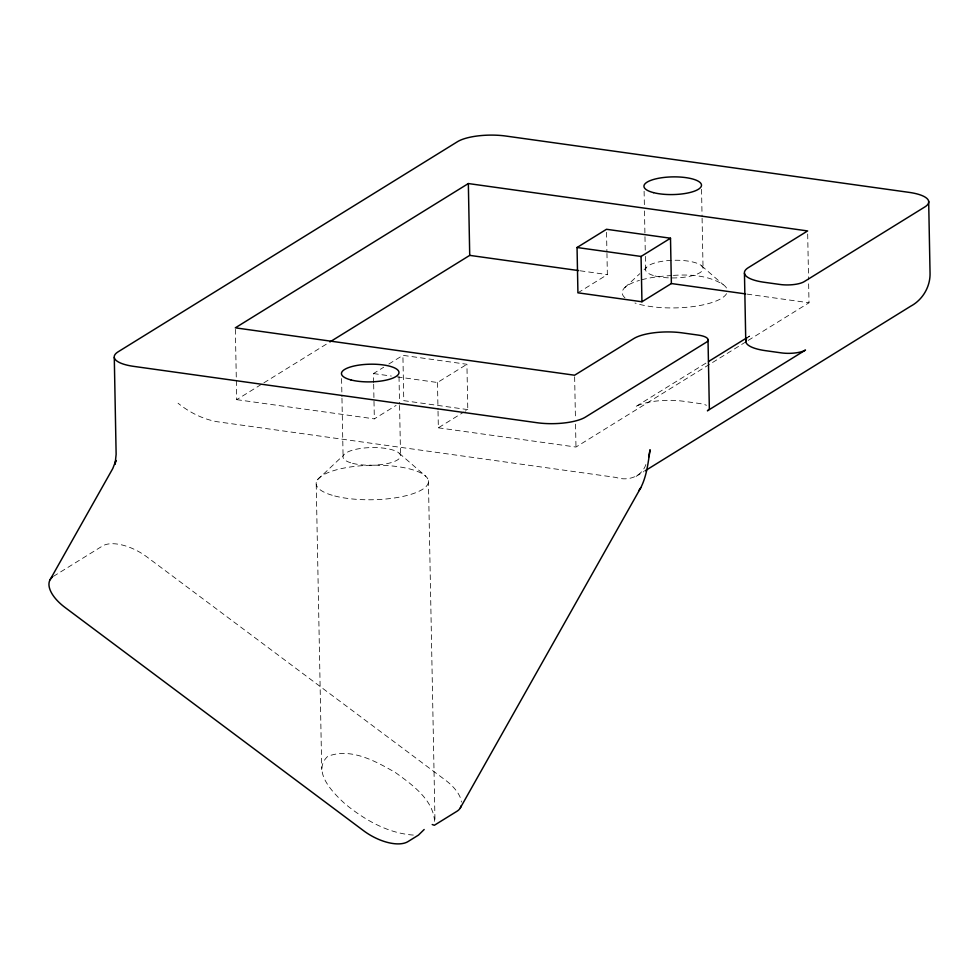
<?xml version="1.0" encoding="UTF-8"?>
<svg xmlns="http://www.w3.org/2000/svg" width="979" height="979" viewBox="0 0 979 979"><rect width="100%" height="100%" fill="white"/><g stroke="black" fill="none" stroke-linecap="round" stroke-linejoin="round"><path stroke-width="0.73" stroke-dasharray="4.89 3.67" d="M413.346 835.075C387.843 833.288 364.506 819.827 345.097 803.894C333.484 793.271 311.518 771.513 327.696 756.388C350.861 747.271 375.752 761.258 395.565 772.651C412.269 784.803 434.003 800.027 434.664 822.678M645.883 464.511C641.673 476.944 627.698 481.374 615.962 477.434L217.619 421.79C203.081 419.318 189.473 412.453 178.056 403.226M317.404 479.832L343.702 455.051M624.859 287.557L639.801 273.679M644.084 269.714L646.213 267.732M235.352 329.36L236.71 399.652L262.592 383.621M263.889 382.826L328.614 342.748M373.648 382.63L373.464 373.562L383.707 367.223M388.822 364.053L402.907 355.34L466.922 364.286L467.791 409.601L465.233 411.18M53.368 576.398L102.428 546.025A35.954 17.438 29.4 0 1 146.826 556.867L445.359 780.104A35.954 17.438 29.4 0 1 461.415 802.058M236.71 399.652L374.333 418.877L396.091 405.416M577.928 292.819L607.359 274.597L606.956 253.451M397.29 376.891L437.478 382.508L466.922 364.286M438.029 411.204L438.347 427.823L463.948 411.975M705.932 363.123L635.2 406.921A35.954 11.05 -1.1 0 1 683.55 401.268L699.557 403.507A17.977 5.519 -1.1 0 1 706.471 405.306M747.087 337.645L749.657 336.054A35.954 11.05 -1.1 0 0 747.307 337.877M438.347 427.823L575.982 447.048L746.867 341.243M748.164 340.435L809.009 302.768L808.593 281.365M636.056 476.406L643.839 471.584M671.9 275.466L663.248 276.188A52.572 16.153 -1.1 0 0 640.731 280.031M673.393 275.393C690.268 274.255 708.355 275.368 723.077 284.546A52.572 16.153 -1.1 0 1 726.761 288.475M580.131 270.791L607.359 274.597M746.989 294.104L809.009 302.768M373.464 373.562L391.331 376.058M467.791 409.601L403.776 400.656L402.907 355.34M399.175 453.216L425.755 476.247M701.686 265.896L723.077 284.546M807.687 233.993L808.568 279.847M701.539 189.326L702.065 216.604M702.09 218.121L703.044 268.136M644.109 191.223L644.366 204.868M644.488 210.926L644.953 235.18M644.977 236.698L645.234 250.343M645.357 256.4L645.614 270.045M606.539 232.304L606.919 251.933M574.636 376.756L575.432 418.009M575.542 424.127L575.982 447.048M437.478 382.508L438.005 409.699M428.41 480.628L434.97 820.084M399.016 376.634L399.542 403.923M399.579 405.441L400.533 455.455M373.672 384.135L374.333 418.877M341.585 378.543L341.94 396.728M341.965 398.245L343.103 457.364M316.229 484.348L321.724 769.567M726.54 293.651A52.572 16.153 -1.1 0 1 688.726 307.088A52.572 16.153 -1.1 0 1 634.967 303M624.957 297.787A52.572 16.153 -1.1 0 1 639.471 280.386M334.696 495.961A56.17 17.267 -1.1 0 0 427.236 485.143A56.17 17.267 -1.1 0 0 355.022 466.359A56.17 17.267 -1.1 0 0 334.696 495.961M655.073 275.992A28.758 8.835 -1.1 0 0 702.457 270.449A28.758 8.835 -1.1 0 0 665.475 260.842A28.758 8.835 -1.1 0 0 655.073 275.992M352.55 463.312A28.758 8.835 -1.1 0 0 399.934 457.768A28.758 8.835 -1.1 0 0 362.964 448.149A28.758 8.835 -1.1 0 0 352.55 463.312"/><path stroke-width="1.47" d="M648.734 456.875L650.068 449.753C648.159 462.614 646.74 476.027 640.755 487.775L460.338 807.871M50.088 579.739L112.793 468.5L115.938 460.424L115.094 464.181L116.134 454.317L114.286 357.457M638.687 490.822L640.755 487.775M424.164 829.507L418.449 835.111L407.998 841.585A35.954 17.438 29.4 0 1 363.601 830.73L65.067 607.494A35.954 17.438 29.4 0 1 52.364 577.108M468.341 183.55L235.327 327.83L574.6 375.226L633.878 338.526A35.954 11.05 -1.1 0 1 682.241 332.872L698.247 335.099A17.977 5.519 -1.1 0 1 706.067 342.405L585.479 417.078A35.954 11.05 -1.1 0 1 537.116 422.732L133.829 366.391A35.954 11.05 -1.1 0 1 118.165 351.791L457.474 141.698A35.954 11.05 -1.1 0 1 505.837 136.044L909.124 192.373A35.954 11.05 -1.1 0 1 924.788 206.973L804.187 281.646A17.977 5.519 -1.1 0 1 780.006 284.473L763.999 282.246A35.954 11.05 -1.1 0 1 748.348 267.646L807.626 230.934L468.341 183.55L469.724 255.372L329.911 341.94M577.047 247.503L606.49 229.282L670.505 238.215L671.374 283.543L641.943 301.765L577.928 292.819L577.047 247.503L641.061 256.449L670.505 238.215M708.502 361.532L747.087 337.645M645.137 470.789L910.727 306.182C922.659 299.807 930.393 286.688 930.05 273.141L928.667 201.307M432.216 824.526L434.346 825.273L457.058 811.212A35.954 17.438 29.4 0 0 461.182 805.741M469.724 255.372L578.626 270.583M671.374 283.543L745.484 293.896M744.456 273.3L745.778 341.708M708.013 339.566L709.334 407.974A17.977 5.519 -1.1 0 1 707.389 410.801L805.497 350.054A17.977 5.519 -1.1 0 1 781.315 352.881L765.321 350.641A35.954 11.05 -1.1 0 1 746.524 338.82M641.061 256.449L641.943 301.765M350.959 379.938A28.758 8.835 -1.1 0 0 398.343 374.406A28.758 8.835 -1.1 0 0 361.361 364.788A28.758 8.835 -1.1 0 0 350.959 379.938M653.47 192.63A28.758 8.835 -1.1 0 0 700.854 187.087A28.758 8.835 -1.1 0 0 663.872 177.468A28.758 8.835 -1.1 0 0 653.47 192.63"/></g></svg>
